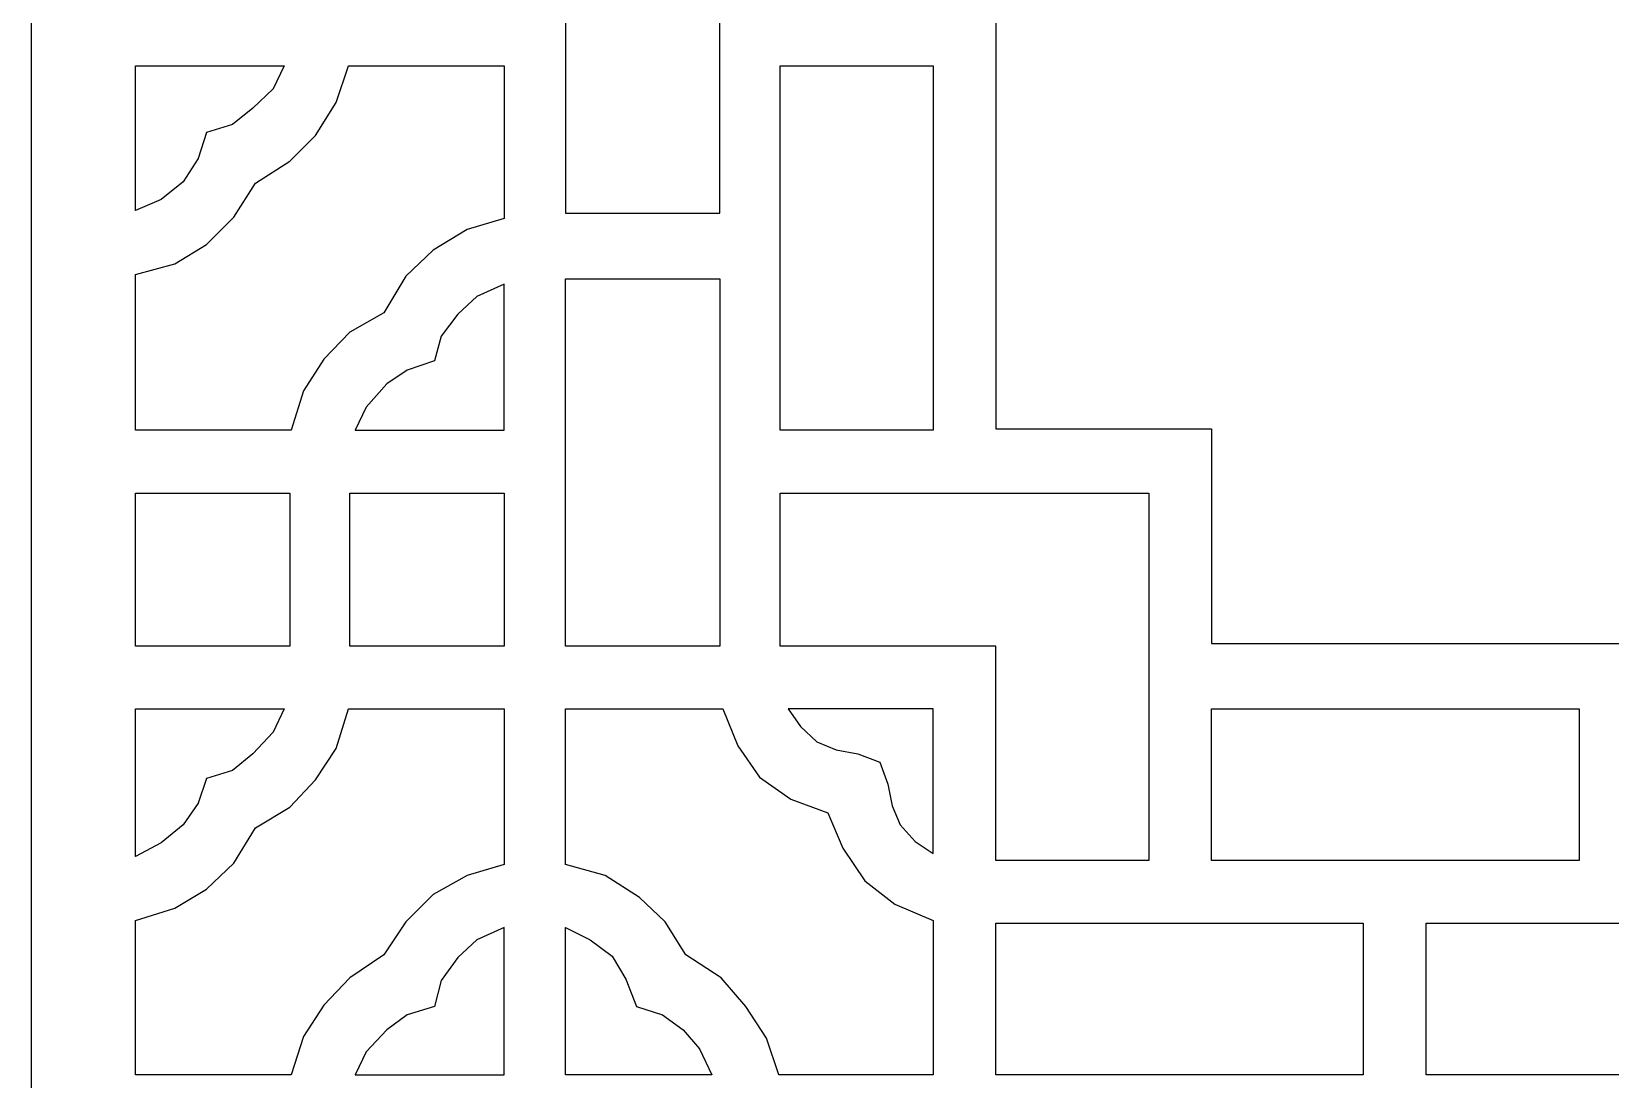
# Model space of a CAD drawing. Header units: centimetres. Extents: x 18.13 to 27, y 0.12 to 9.
# Drawn here: x 18.13 to 22.569, y 1.616 to 4.562 of the extents above; entities that cross this region are included whole.
import ezdxf

# ---------------------------------------------------------------- set-up
doc = ezdxf.new("R2010")
doc.units = ezdxf.units.CM
doc.header["$MEASUREMENT"] = 0
doc.layers.add('layer 1', color=7, linetype='Continuous')

msp = doc.modelspace()

# ---------------------------------------------------------------- linework, layer by layer
at = {"layer": 'layer 1', "color": 250}
for points, knots in [([(18.13026, 9.00077), (18.13026, 9.00077), (18.13026, 0.12357), (18.13026, 0.12357), (18.13026, 0.12357), (18.13026, 0.12357), (26.99977, 0.12357), (26.99977, 0.12357), (26.99977, 0.12357), (26.99977, 0.12357), (26.99977, 9.00077), (26.99977, 9.00077), (26.99977, 9.00077), (26.99977, 9.00077), (18.13026, 9.00077), (18.13026, 9.00077)], [0, 0, 0, 0, 0.2, 0.2, 0.2, 0.2, 0.4, 0.4, 0.4, 0.4, 0.6, 0.6, 0.6, 0.6, 1, 1, 1, 1]), ([(20.84102, 5.68333), (20.84102, 5.68333), (21.44771, 5.68333), (21.44771, 5.68333), (21.44771, 5.68333), (21.44771, 5.68333), (21.44771, 6.28999), (21.44771, 6.28999), (21.44771, 6.28999), (21.44771, 6.28999), (22.565, 6.28999), (22.565, 6.28999), (22.565, 6.28999), (22.565, 6.28999), (23.68235, 6.28999), (23.68235, 6.28999), (23.68235, 6.28999), (23.68235, 6.28999), (23.68235, 5.68333), (23.68235, 5.68333), (23.68235, 5.68333), (23.68235, 5.68333), (24.28899, 5.68333), (24.28899, 5.68333), (24.28899, 5.68333), (24.28899, 5.68333), (24.28899, 4.56217), (24.28899, 4.56217), (24.28899, 4.56217), (24.28899, 4.56217), (24.28899, 3.44485), (24.28899, 3.44485), (24.28899, 3.44485), (24.28899, 3.44485), (23.68235, 3.44485), (23.68235, 3.44485), (23.68235, 3.44485), (23.68235, 3.44485), (23.68235, 2.84205), (23.68235, 2.84205), (23.68235, 2.84205), (23.68235, 2.84205), (22.565, 2.84205), (22.565, 2.84205), (22.565, 2.84205), (22.565, 2.84205), (21.44771, 2.84205), (21.44771, 2.84205), (21.44771, 2.84205), (21.44771, 2.84205), (21.44771, 3.44485), (21.44771, 3.44485), (21.44771, 3.44485), (21.44771, 3.44485), (20.84102, 3.44485), (20.84102, 3.44485), (20.84102, 3.44485), (20.84102, 3.44485), (20.84102, 4.56217), (20.84102, 4.56217), (20.84102, 4.56217), (20.84102, 4.56217), (20.84102, 5.68333), (20.84102, 5.68333)], [0, 0, 0, 0, 0.0588235, 0.0588235, 0.0588235, 0.0588235, 0.1176471, 0.1176471, 0.1176471, 0.1176471, 0.1764706, 0.1764706, 0.1764706, 0.1764706, 0.2352941, 0.2352941, 0.2352941, 0.2352941, 0.2941176, 0.2941176, 0.2941176, 0.2941176, 0.3529412, 0.3529412, 0.3529412, 0.3529412, 0.4117647, 0.4117647, 0.4117647, 0.4117647, 0.4705882, 0.4705882, 0.4705882, 0.4705882, 0.5294118, 0.5294118, 0.5294118, 0.5294118, 0.5882353, 0.5882353, 0.5882353, 0.5882353, 0.6470588, 0.6470588, 0.6470588, 0.6470588, 0.7058824, 0.7058824, 0.7058824, 0.7058824, 0.7647059, 0.7647059, 0.7647059, 0.7647059, 0.8235294, 0.8235294, 0.8235294, 0.8235294, 0.8823529, 0.8823529, 0.8823529, 0.8823529, 1, 1, 1, 1]), ([(19.63155, 4.05152), (19.63155, 4.05152), (19.63155, 4.56217), (19.63155, 4.56217), (19.63155, 4.56217), (19.63155, 4.56217), (19.63155, 5.08053), (19.63155, 5.08053), (19.63155, 5.08053), (19.63155, 5.08053), (20.06541, 5.08053), (20.06541, 5.08053), (20.06541, 5.08053), (20.06541, 5.08053), (20.06541, 4.56217), (20.06541, 4.56217), (20.06541, 4.56217), (20.06541, 4.56217), (20.06541, 4.05152), (20.06541, 4.05152), (20.06541, 4.05152), (20.06541, 4.05152), (19.63155, 4.05152), (19.63155, 4.05152)], [0, 0, 0, 0, 0.1428571, 0.1428571, 0.1428571, 0.1428571, 0.2857143, 0.2857143, 0.2857143, 0.2857143, 0.4285714, 0.4285714, 0.4285714, 0.4285714, 0.5714286, 0.5714286, 0.5714286, 0.5714286, 0.7142857, 0.7142857, 0.7142857, 0.7142857, 1, 1, 1, 1]), ([(18.84058, 4.46618), (18.84058, 4.46618), (18.42207, 4.46618), (18.42207, 4.46618), (18.42207, 4.46618), (18.42207, 4.46618), (18.42207, 4.05919), (18.42207, 4.05919), (18.42207, 4.05919), (18.42207, 4.05919), (18.49504, 4.08991), (18.49504, 4.08991), (18.49504, 4.08991), (18.49504, 4.08991), (18.55645, 4.13979), (18.55645, 4.13979), (18.55645, 4.13979), (18.55645, 4.13979), (18.5987, 4.20509), (18.5987, 4.20509), (18.5987, 4.20509), (18.5987, 4.20509), (18.62174, 4.27805), (18.62174, 4.27805), (18.62174, 4.27805), (18.62174, 4.27805), (18.69472, 4.30106), (18.69472, 4.30106), (18.69472, 4.30106), (18.69472, 4.30106), (18.75227, 4.34715), (18.75227, 4.34715), (18.75227, 4.34715), (18.75227, 4.34715), (18.80988, 4.4009), (18.80988, 4.4009), (18.80988, 4.4009), (18.80988, 4.4009), (18.84058, 4.46618), (18.84058, 4.46618)], [0, 0, 0, 0, 0.0909091, 0.0909091, 0.0909091, 0.0909091, 0.1818182, 0.1818182, 0.1818182, 0.1818182, 0.2727273, 0.2727273, 0.2727273, 0.2727273, 0.3636364, 0.3636364, 0.3636364, 0.3636364, 0.4545455, 0.4545455, 0.4545455, 0.4545455, 0.5454545, 0.5454545, 0.5454545, 0.5454545, 0.6363636, 0.6363636, 0.6363636, 0.6363636, 0.7272727, 0.7272727, 0.7272727, 0.7272727, 0.8181818, 0.8181818, 0.8181818, 0.8181818, 1, 1, 1, 1]), ([(18.42207, 3.44102), (18.42207, 3.44102), (18.85981, 3.44102), (18.85981, 3.44102), (18.85981, 3.44102), (18.85981, 3.44102), (18.89436, 3.55233), (18.89436, 3.55233), (18.89436, 3.55233), (18.89436, 3.55233), (18.95194, 3.64067), (18.95194, 3.64067), (18.95194, 3.64067), (18.95194, 3.64067), (19.02491, 3.71745), (19.02491, 3.71745), (19.02491, 3.71745), (19.02491, 3.71745), (19.12088, 3.77121), (19.12088, 3.77121), (19.12088, 3.77121), (19.12088, 3.77121), (19.18233, 3.87488), (19.18233, 3.87488), (19.18233, 3.87488), (19.18233, 3.87488), (19.25913, 3.94781), (19.25913, 3.94781), (19.25913, 3.94781), (19.25913, 3.94781), (19.3551, 4.00544), (19.3551, 4.00544), (19.3551, 4.00544), (19.3551, 4.00544), (19.45879, 4.03615), (19.45879, 4.03615), (19.45879, 4.03615), (19.45879, 4.03615), (19.45879, 4.46618), (19.45879, 4.46618), (19.45879, 4.46618), (19.45879, 4.46618), (19.02104, 4.46618), (19.02104, 4.46618), (19.02104, 4.46618), (19.02104, 4.46618), (18.98652, 4.36251), (18.98652, 4.36251), (18.98652, 4.36251), (18.98652, 4.36251), (18.9289, 4.27038), (18.9289, 4.27038), (18.9289, 4.27038), (18.9289, 4.27038), (18.85594, 4.19741), (18.85594, 4.19741), (18.85594, 4.19741), (18.85594, 4.19741), (18.75995, 4.13597), (18.75995, 4.13597), (18.75995, 4.13597), (18.75995, 4.13597), (18.69855, 4.03998), (18.69855, 4.03998), (18.69855, 4.03998), (18.69855, 4.03998), (18.62174, 3.9632), (18.62174, 3.9632), (18.62174, 3.9632), (18.62174, 3.9632), (18.53341, 3.90944), (18.53341, 3.90944), (18.53341, 3.90944), (18.53341, 3.90944), (18.42207, 3.87872), (18.42207, 3.87872), (18.42207, 3.87872), (18.42207, 3.87872), (18.42207, 3.44102), (18.42207, 3.44102)], [0, 0, 0, 0, 0.047619, 0.047619, 0.047619, 0.047619, 0.0952381, 0.0952381, 0.0952381, 0.0952381, 0.1428571, 0.1428571, 0.1428571, 0.1428571, 0.1904762, 0.1904762, 0.1904762, 0.1904762, 0.2380952, 0.2380952, 0.2380952, 0.2380952, 0.2857143, 0.2857143, 0.2857143, 0.2857143, 0.3333333, 0.3333333, 0.3333333, 0.3333333, 0.3809524, 0.3809524, 0.3809524, 0.3809524, 0.4285714, 0.4285714, 0.4285714, 0.4285714, 0.4761905, 0.4761905, 0.4761905, 0.4761905, 0.5238095, 0.5238095, 0.5238095, 0.5238095, 0.5714286, 0.5714286, 0.5714286, 0.5714286, 0.6190476, 0.6190476, 0.6190476, 0.6190476, 0.6666667, 0.6666667, 0.6666667, 0.6666667, 0.7142857, 0.7142857, 0.7142857, 0.7142857, 0.7619048, 0.7619048, 0.7619048, 0.7619048, 0.8095238, 0.8095238, 0.8095238, 0.8095238, 0.8571429, 0.8571429, 0.8571429, 0.8571429, 0.9047619, 0.9047619, 0.9047619, 0.9047619, 1, 1, 1, 1]), ([(20.23439, 3.44102), (20.23439, 3.44102), (20.66442, 3.44102), (20.66442, 3.44102), (20.66442, 3.44102), (20.66442, 3.44102), (20.66442, 4.46618), (20.66442, 4.46618), (20.66442, 4.46618), (20.66442, 4.46618), (20.23439, 4.46618), (20.23439, 4.46618), (20.23439, 4.46618), (20.23439, 4.46618), (20.23439, 3.44102), (20.23439, 3.44102)], [0, 0, 0, 0, 0.2, 0.2, 0.2, 0.2, 0.4, 0.4, 0.4, 0.4, 0.6, 0.6, 0.6, 0.6, 1, 1, 1, 1]), ([(19.63155, 2.83436), (19.63155, 2.83436), (20.06541, 2.83436), (20.06541, 2.83436), (20.06541, 2.83436), (20.06541, 2.83436), (20.06541, 3.86719), (20.06541, 3.86719), (20.06541, 3.86719), (20.06541, 3.86719), (19.63155, 3.86719), (19.63155, 3.86719), (19.63155, 3.86719), (19.63155, 3.86719), (19.63155, 2.83436), (19.63155, 2.83436)], [0, 0, 0, 0, 0.2, 0.2, 0.2, 0.2, 0.4, 0.4, 0.4, 0.4, 0.6, 0.6, 0.6, 0.6, 1, 1, 1, 1]), ([(19.45879, 3.85183), (19.45879, 3.85183), (19.45879, 3.44102), (19.45879, 3.44102), (19.45879, 3.44102), (19.45879, 3.44102), (19.04026, 3.44102), (19.04026, 3.44102), (19.04026, 3.44102), (19.04026, 3.44102), (19.07097, 3.50628), (19.07097, 3.50628), (19.07097, 3.50628), (19.07097, 3.50628), (19.12858, 3.57157), (19.12858, 3.57157), (19.12858, 3.57157), (19.12858, 3.57157), (19.18617, 3.60995), (19.18617, 3.60995), (19.18617, 3.60995), (19.18617, 3.60995), (19.26294, 3.63681), (19.26294, 3.63681), (19.26294, 3.63681), (19.26294, 3.63681), (19.28217, 3.70592), (19.28217, 3.70592), (19.28217, 3.70592), (19.28217, 3.70592), (19.32823, 3.76737), (19.32823, 3.76737), (19.32823, 3.76737), (19.32823, 3.76737), (19.382, 3.8173), (19.382, 3.8173), (19.382, 3.8173), (19.382, 3.8173), (19.45879, 3.85183), (19.45879, 3.85183)], [0, 0, 0, 0, 0.0909091, 0.0909091, 0.0909091, 0.0909091, 0.1818182, 0.1818182, 0.1818182, 0.1818182, 0.2727273, 0.2727273, 0.2727273, 0.2727273, 0.3636364, 0.3636364, 0.3636364, 0.3636364, 0.4545455, 0.4545455, 0.4545455, 0.4545455, 0.5454545, 0.5454545, 0.5454545, 0.5454545, 0.6363636, 0.6363636, 0.6363636, 0.6363636, 0.7272727, 0.7272727, 0.7272727, 0.7272727, 0.8181818, 0.8181818, 0.8181818, 0.8181818, 1, 1, 1, 1]), ([(18.85594, 3.26439), (18.85594, 3.26439), (18.42207, 3.26439), (18.42207, 3.26439), (18.42207, 3.26439), (18.42207, 3.26439), (18.42207, 2.83436), (18.42207, 2.83436), (18.42207, 2.83436), (18.42207, 2.83436), (18.85594, 2.83436), (18.85594, 2.83436), (18.85594, 2.83436), (18.85594, 2.83436), (18.85594, 3.26439), (18.85594, 3.26439)], [0, 0, 0, 0, 0.2, 0.2, 0.2, 0.2, 0.4, 0.4, 0.4, 0.4, 0.6, 0.6, 0.6, 0.6, 1, 1, 1, 1]), ([(19.45879, 3.26439), (19.45879, 3.26439), (19.02491, 3.26439), (19.02491, 3.26439), (19.02491, 3.26439), (19.02491, 3.26439), (19.02491, 2.83436), (19.02491, 2.83436), (19.02491, 2.83436), (19.02491, 2.83436), (19.45879, 2.83436), (19.45879, 2.83436), (19.45879, 2.83436), (19.45879, 2.83436), (19.45879, 3.26439), (19.45879, 3.26439)], [0, 0, 0, 0, 0.2, 0.2, 0.2, 0.2, 0.4, 0.4, 0.4, 0.4, 0.6, 0.6, 0.6, 0.6, 1, 1, 1, 1]), ([(20.23439, 2.83436), (20.23439, 2.83436), (20.84102, 2.83436), (20.84102, 2.83436), (20.84102, 2.83436), (20.84102, 2.83436), (20.84102, 2.23152), (20.84102, 2.23152), (20.84102, 2.23152), (20.84102, 2.23152), (21.27103, 2.23152), (21.27103, 2.23152), (21.27103, 2.23152), (21.27103, 2.23152), (21.27103, 3.26439), (21.27103, 3.26439), (21.27103, 3.26439), (21.27103, 3.26439), (20.23439, 3.26439), (20.23439, 3.26439), (20.23439, 3.26439), (20.23439, 3.26439), (20.23439, 2.83436), (20.23439, 2.83436)], [0, 0, 0, 0, 0.1428571, 0.1428571, 0.1428571, 0.1428571, 0.2857143, 0.2857143, 0.2857143, 0.2857143, 0.4285714, 0.4285714, 0.4285714, 0.4285714, 0.5714286, 0.5714286, 0.5714286, 0.5714286, 0.7142857, 0.7142857, 0.7142857, 0.7142857, 1, 1, 1, 1]), ([(18.84058, 2.65773), (18.84058, 2.65773), (18.42207, 2.65773), (18.42207, 2.65773), (18.42207, 2.65773), (18.42207, 2.65773), (18.42207, 2.24304), (18.42207, 2.24304), (18.42207, 2.24304), (18.42207, 2.24304), (18.49504, 2.28145), (18.49504, 2.28145), (18.49504, 2.28145), (18.49504, 2.28145), (18.55645, 2.33136), (18.55645, 2.33136), (18.55645, 2.33136), (18.55645, 2.33136), (18.5987, 2.39278), (18.5987, 2.39278), (18.5987, 2.39278), (18.5987, 2.39278), (18.62174, 2.46192), (18.62174, 2.46192), (18.62174, 2.46192), (18.62174, 2.46192), (18.69472, 2.48494), (18.69472, 2.48494), (18.69472, 2.48494), (18.69472, 2.48494), (18.75227, 2.531), (18.75227, 2.531), (18.75227, 2.531), (18.75227, 2.531), (18.80988, 2.59244), (18.80988, 2.59244), (18.80988, 2.59244), (18.80988, 2.59244), (18.84058, 2.65773), (18.84058, 2.65773)], [0, 0, 0, 0, 0.0909091, 0.0909091, 0.0909091, 0.0909091, 0.1818182, 0.1818182, 0.1818182, 0.1818182, 0.2727273, 0.2727273, 0.2727273, 0.2727273, 0.3636364, 0.3636364, 0.3636364, 0.3636364, 0.4545455, 0.4545455, 0.4545455, 0.4545455, 0.5454545, 0.5454545, 0.5454545, 0.5454545, 0.6363636, 0.6363636, 0.6363636, 0.6363636, 0.7272727, 0.7272727, 0.7272727, 0.7272727, 0.8181818, 0.8181818, 0.8181818, 0.8181818, 1, 1, 1, 1]), ([(19.02104, 2.65773), (19.02104, 2.65773), (18.98652, 2.54637), (18.98652, 2.54637), (18.98652, 2.54637), (18.98652, 2.54637), (18.9289, 2.45807), (18.9289, 2.45807), (18.9289, 2.45807), (18.9289, 2.45807), (18.85594, 2.3813), (18.85594, 2.3813), (18.85594, 2.3813), (18.85594, 2.3813), (18.75995, 2.32369), (18.75995, 2.32369), (18.75995, 2.32369), (18.75995, 2.32369), (18.69855, 2.22386), (18.69855, 2.22386), (18.69855, 2.22386), (18.69855, 2.22386), (18.62174, 2.15085), (18.62174, 2.15085), (18.62174, 2.15085), (18.62174, 2.15085), (18.53341, 2.09714), (18.53341, 2.09714), (18.53341, 2.09714), (18.53341, 2.09714), (18.42207, 2.06259), (18.42207, 2.06259), (18.42207, 2.06259), (18.42207, 2.06259), (18.42207, 1.62871), (18.42207, 1.62871), (18.42207, 1.62871), (18.42207, 1.62871), (18.85981, 1.62871), (18.85981, 1.62871), (18.85981, 1.62871), (18.85981, 1.62871), (18.89436, 1.73624), (18.89436, 1.73624), (18.89436, 1.73624), (18.89436, 1.73624), (18.95194, 1.8245), (18.95194, 1.8245), (18.95194, 1.8245), (18.95194, 1.8245), (19.02491, 1.90133), (19.02491, 1.90133), (19.02491, 1.90133), (19.02491, 1.90133), (19.12088, 1.96661), (19.12088, 1.96661), (19.12088, 1.96661), (19.12088, 1.96661), (19.18233, 2.05872), (19.18233, 2.05872), (19.18233, 2.05872), (19.18233, 2.05872), (19.25913, 2.13555), (19.25913, 2.13555), (19.25913, 2.13555), (19.25913, 2.13555), (19.3551, 2.18926), (19.3551, 2.18926), (19.3551, 2.18926), (19.3551, 2.18926), (19.45879, 2.22003), (19.45879, 2.22003), (19.45879, 2.22003), (19.45879, 2.22003), (19.45879, 2.65773), (19.45879, 2.65773), (19.45879, 2.65773), (19.45879, 2.65773), (19.02104, 2.65773), (19.02104, 2.65773)], [0, 0, 0, 0, 0.047619, 0.047619, 0.047619, 0.047619, 0.0952381, 0.0952381, 0.0952381, 0.0952381, 0.1428571, 0.1428571, 0.1428571, 0.1428571, 0.1904762, 0.1904762, 0.1904762, 0.1904762, 0.2380952, 0.2380952, 0.2380952, 0.2380952, 0.2857143, 0.2857143, 0.2857143, 0.2857143, 0.3333333, 0.3333333, 0.3333333, 0.3333333, 0.3809524, 0.3809524, 0.3809524, 0.3809524, 0.4285714, 0.4285714, 0.4285714, 0.4285714, 0.4761905, 0.4761905, 0.4761905, 0.4761905, 0.5238095, 0.5238095, 0.5238095, 0.5238095, 0.5714286, 0.5714286, 0.5714286, 0.5714286, 0.6190476, 0.6190476, 0.6190476, 0.6190476, 0.6666667, 0.6666667, 0.6666667, 0.6666667, 0.7142857, 0.7142857, 0.7142857, 0.7142857, 0.7619048, 0.7619048, 0.7619048, 0.7619048, 0.8095238, 0.8095238, 0.8095238, 0.8095238, 0.8571429, 0.8571429, 0.8571429, 0.8571429, 0.9047619, 0.9047619, 0.9047619, 0.9047619, 1, 1, 1, 1]), ([(20.07312, 2.65773), (20.07312, 2.65773), (19.63155, 2.65773), (19.63155, 2.65773), (19.63155, 2.65773), (19.63155, 2.65773), (19.63155, 2.22003), (19.63155, 2.22003), (19.63155, 2.22003), (19.63155, 2.22003), (19.74293, 2.18926), (19.74293, 2.18926), (19.74293, 2.18926), (19.74293, 2.18926), (19.83888, 2.12788), (19.83888, 2.12788), (19.83888, 2.12788), (19.83888, 2.12788), (19.91185, 2.05872), (19.91185, 2.05872), (19.91185, 2.05872), (19.91185, 2.05872), (19.96948, 1.96661), (19.96948, 1.96661), (19.96948, 1.96661), (19.96948, 1.96661), (20.06927, 1.90133), (20.06927, 1.90133), (20.06927, 1.90133), (20.06927, 1.90133), (20.13838, 1.82068), (20.13838, 1.82068), (20.13838, 1.82068), (20.13838, 1.82068), (20.19595, 1.73238), (20.19595, 1.73238), (20.19595, 1.73238), (20.19595, 1.73238), (20.23055, 1.62871), (20.23055, 1.62871), (20.23055, 1.62871), (20.23055, 1.62871), (20.66442, 1.62871), (20.66442, 1.62871), (20.66442, 1.62871), (20.66442, 1.62871), (20.66442, 2.06259), (20.66442, 2.06259), (20.66442, 2.06259), (20.66442, 2.06259), (20.55692, 2.10866), (20.55692, 2.10866), (20.55692, 2.10866), (20.55692, 2.10866), (20.47244, 2.17395), (20.47244, 2.17395), (20.47244, 2.17395), (20.47244, 2.17395), (20.411, 2.26609), (20.411, 2.26609), (20.411, 2.26609), (20.411, 2.26609), (20.36876, 2.36588), (20.36876, 2.36588), (20.36876, 2.36588), (20.36876, 2.36588), (20.26508, 2.4043), (20.26508, 2.4043), (20.26508, 2.4043), (20.26508, 2.4043), (20.17679, 2.46574), (20.17679, 2.46574), (20.17679, 2.46574), (20.17679, 2.46574), (20.11535, 2.55406), (20.11535, 2.55406), (20.11535, 2.55406), (20.11535, 2.55406), (20.07312, 2.65773), (20.07312, 2.65773)], [0, 0, 0, 0, 0.047619, 0.047619, 0.047619, 0.047619, 0.0952381, 0.0952381, 0.0952381, 0.0952381, 0.1428571, 0.1428571, 0.1428571, 0.1428571, 0.1904762, 0.1904762, 0.1904762, 0.1904762, 0.2380952, 0.2380952, 0.2380952, 0.2380952, 0.2857143, 0.2857143, 0.2857143, 0.2857143, 0.3333333, 0.3333333, 0.3333333, 0.3333333, 0.3809524, 0.3809524, 0.3809524, 0.3809524, 0.4285714, 0.4285714, 0.4285714, 0.4285714, 0.4761905, 0.4761905, 0.4761905, 0.4761905, 0.5238095, 0.5238095, 0.5238095, 0.5238095, 0.5714286, 0.5714286, 0.5714286, 0.5714286, 0.6190476, 0.6190476, 0.6190476, 0.6190476, 0.6666667, 0.6666667, 0.6666667, 0.6666667, 0.7142857, 0.7142857, 0.7142857, 0.7142857, 0.7619048, 0.7619048, 0.7619048, 0.7619048, 0.8095238, 0.8095238, 0.8095238, 0.8095238, 0.8571429, 0.8571429, 0.8571429, 0.8571429, 0.9047619, 0.9047619, 0.9047619, 0.9047619, 1, 1, 1, 1]), ([(20.2574, 2.65773), (20.2574, 2.65773), (20.66442, 2.65773), (20.66442, 2.65773), (20.66442, 2.65773), (20.66442, 2.65773), (20.66442, 2.2507), (20.66442, 2.2507), (20.66442, 2.2507), (20.66442, 2.2507), (20.61451, 2.28526), (20.61451, 2.28526), (20.61451, 2.28526), (20.61451, 2.28526), (20.57226, 2.33136), (20.57226, 2.33136), (20.57226, 2.33136), (20.57226, 2.33136), (20.54922, 2.38508), (20.54922, 2.38508), (20.54922, 2.38508), (20.54922, 2.38508), (20.53769, 2.44656), (20.53769, 2.44656), (20.53769, 2.44656), (20.53769, 2.44656), (20.51469, 2.508), (20.51469, 2.508), (20.51469, 2.508), (20.51469, 2.508), (20.45325, 2.531), (20.45325, 2.531), (20.45325, 2.531), (20.45325, 2.531), (20.3918, 2.54253), (20.3918, 2.54253), (20.3918, 2.54253), (20.3918, 2.54253), (20.33805, 2.56557), (20.33805, 2.56557), (20.33805, 2.56557), (20.33805, 2.56557), (20.29198, 2.60782), (20.29198, 2.60782), (20.29198, 2.60782), (20.29198, 2.60782), (20.2574, 2.65773), (20.2574, 2.65773)], [0, 0, 0, 0, 0.0769231, 0.0769231, 0.0769231, 0.0769231, 0.1538462, 0.1538462, 0.1538462, 0.1538462, 0.2307692, 0.2307692, 0.2307692, 0.2307692, 0.3076923, 0.3076923, 0.3076923, 0.3076923, 0.3846154, 0.3846154, 0.3846154, 0.3846154, 0.4615385, 0.4615385, 0.4615385, 0.4615385, 0.5384615, 0.5384615, 0.5384615, 0.5384615, 0.6153846, 0.6153846, 0.6153846, 0.6153846, 0.6923077, 0.6923077, 0.6923077, 0.6923077, 0.7692308, 0.7692308, 0.7692308, 0.7692308, 0.8461538, 0.8461538, 0.8461538, 0.8461538, 1, 1, 1, 1]), ([(21.44771, 2.65773), (21.44771, 2.65773), (21.44771, 2.23152), (21.44771, 2.23152), (21.44771, 2.23152), (21.44771, 2.23152), (22.48053, 2.23152), (22.48053, 2.23152), (22.48053, 2.23152), (22.48053, 2.23152), (22.48053, 2.65773), (22.48053, 2.65773), (22.48053, 2.65773), (22.48053, 2.65773), (21.44771, 2.65773), (21.44771, 2.65773)], [0, 0, 0, 0, 0.2, 0.2, 0.2, 0.2, 0.4, 0.4, 0.4, 0.4, 0.6, 0.6, 0.6, 0.6, 1, 1, 1, 1]), ([(19.45879, 2.04338), (19.45879, 2.04338), (19.45879, 1.62871), (19.45879, 1.62871), (19.45879, 1.62871), (19.45879, 1.62871), (19.04026, 1.62871), (19.04026, 1.62871), (19.04026, 1.62871), (19.04026, 1.62871), (19.07097, 1.69394), (19.07097, 1.69394), (19.07097, 1.69394), (19.07097, 1.69394), (19.12858, 1.7554), (19.12858, 1.7554), (19.12858, 1.7554), (19.12858, 1.7554), (19.18617, 1.79766), (19.18617, 1.79766), (19.18617, 1.79766), (19.18617, 1.79766), (19.26294, 1.82068), (19.26294, 1.82068), (19.26294, 1.82068), (19.26294, 1.82068), (19.28217, 1.89364), (19.28217, 1.89364), (19.28217, 1.89364), (19.28217, 1.89364), (19.32823, 1.95891), (19.32823, 1.95891), (19.32823, 1.95891), (19.32823, 1.95891), (19.382, 2.00882), (19.382, 2.00882), (19.382, 2.00882), (19.382, 2.00882), (19.45879, 2.04338), (19.45879, 2.04338)], [0, 0, 0, 0, 0.0909091, 0.0909091, 0.0909091, 0.0909091, 0.1818182, 0.1818182, 0.1818182, 0.1818182, 0.2727273, 0.2727273, 0.2727273, 0.2727273, 0.3636364, 0.3636364, 0.3636364, 0.3636364, 0.4545455, 0.4545455, 0.4545455, 0.4545455, 0.5454545, 0.5454545, 0.5454545, 0.5454545, 0.6363636, 0.6363636, 0.6363636, 0.6363636, 0.7272727, 0.7272727, 0.7272727, 0.7272727, 0.8181818, 0.8181818, 0.8181818, 0.8181818, 1, 1, 1, 1]), ([(19.63155, 1.62871), (19.63155, 1.62871), (20.04239, 1.62871), (20.04239, 1.62871), (20.04239, 1.62871), (20.04239, 1.62871), (20.00784, 1.70163), (20.00784, 1.70163), (20.00784, 1.70163), (20.00784, 1.70163), (19.96178, 1.7554), (19.96178, 1.7554), (19.96178, 1.7554), (19.96178, 1.7554), (19.90418, 1.79766), (19.90418, 1.79766), (19.90418, 1.79766), (19.90418, 1.79766), (19.83119, 1.82068), (19.83119, 1.82068), (19.83119, 1.82068), (19.83119, 1.82068), (19.80049, 1.89749), (19.80049, 1.89749), (19.80049, 1.89749), (19.80049, 1.89749), (19.76209, 1.96274), (19.76209, 1.96274), (19.76209, 1.96274), (19.76209, 1.96274), (19.7007, 2.00882), (19.7007, 2.00882), (19.7007, 2.00882), (19.7007, 2.00882), (19.63155, 2.04338), (19.63155, 2.04338), (19.63155, 2.04338), (19.63155, 2.04338), (19.63155, 1.62871), (19.63155, 1.62871)], [0, 0, 0, 0, 0.0909091, 0.0909091, 0.0909091, 0.0909091, 0.1818182, 0.1818182, 0.1818182, 0.1818182, 0.2727273, 0.2727273, 0.2727273, 0.2727273, 0.3636364, 0.3636364, 0.3636364, 0.3636364, 0.4545455, 0.4545455, 0.4545455, 0.4545455, 0.5454545, 0.5454545, 0.5454545, 0.5454545, 0.6363636, 0.6363636, 0.6363636, 0.6363636, 0.7272727, 0.7272727, 0.7272727, 0.7272727, 0.8181818, 0.8181818, 0.8181818, 0.8181818, 1, 1, 1, 1]), ([(20.84102, 2.0549), (20.84102, 2.0549), (20.84102, 1.62871), (20.84102, 1.62871), (20.84102, 1.62871), (20.84102, 1.62871), (21.87388, 1.62871), (21.87388, 1.62871), (21.87388, 1.62871), (21.87388, 1.62871), (21.87388, 2.0549), (21.87388, 2.0549), (21.87388, 2.0549), (21.87388, 2.0549), (20.84102, 2.0549), (20.84102, 2.0549)], [0, 0, 0, 0, 0.2, 0.2, 0.2, 0.2, 0.4, 0.4, 0.4, 0.4, 0.6, 0.6, 0.6, 0.6, 1, 1, 1, 1]), ([(22.0505, 1.62871), (22.0505, 1.62871), (22.565, 1.62871), (22.565, 1.62871), (22.565, 1.62871), (22.565, 1.62871), (23.07952, 1.62871), (23.07952, 1.62871), (23.07952, 1.62871), (23.07952, 1.62871), (23.07952, 2.0549), (23.07952, 2.0549), (23.07952, 2.0549), (23.07952, 2.0549), (22.565, 2.0549), (22.565, 2.0549), (22.565, 2.0549), (22.565, 2.0549), (22.0505, 2.0549), (22.0505, 2.0549), (22.0505, 2.0549), (22.0505, 2.0549), (22.0505, 1.62871), (22.0505, 1.62871)], [0, 0, 0, 0, 0.1428571, 0.1428571, 0.1428571, 0.1428571, 0.2857143, 0.2857143, 0.2857143, 0.2857143, 0.4285714, 0.4285714, 0.4285714, 0.4285714, 0.5714286, 0.5714286, 0.5714286, 0.5714286, 0.7142857, 0.7142857, 0.7142857, 0.7142857, 1, 1, 1, 1])]:
    msp.add_open_spline(points, degree=3, knots=knots, dxfattribs=at)
at = {"layer": 'layer 1', "lineweight": 9}
for points, knots in [([(18.13026, 9.00077), (18.13026, 9.00077), (18.13026, 0.12357), (18.13026, 0.12357), (18.13026, 0.12357), (18.13026, 0.12357), (26.99977, 0.12357), (26.99977, 0.12357), (26.99977, 0.12357), (26.99977, 0.12357), (26.99977, 9.00077), (26.99977, 9.00077), (26.99977, 9.00077), (26.99977, 9.00077), (18.13026, 9.00077), (18.13026, 9.00077)], [0, 0, 0, 0, 0.2, 0.2, 0.2, 0.2, 0.4, 0.4, 0.4, 0.4, 0.6, 0.6, 0.6, 0.6, 1, 1, 1, 1]), ([(20.84102, 5.68333), (20.84102, 5.68333), (21.44771, 5.68333), (21.44771, 5.68333), (21.44771, 5.68333), (21.44771, 5.68333), (21.44771, 6.28999), (21.44771, 6.28999), (21.44771, 6.28999), (21.44771, 6.28999), (22.565, 6.28999), (22.565, 6.28999), (22.565, 6.28999), (22.565, 6.28999), (23.68235, 6.28999), (23.68235, 6.28999), (23.68235, 6.28999), (23.68235, 6.28999), (23.68235, 5.68333), (23.68235, 5.68333), (23.68235, 5.68333), (23.68235, 5.68333), (24.28899, 5.68333), (24.28899, 5.68333), (24.28899, 5.68333), (24.28899, 5.68333), (24.28899, 4.56217), (24.28899, 4.56217), (24.28899, 4.56217), (24.28899, 4.56217), (24.28899, 3.44485), (24.28899, 3.44485), (24.28899, 3.44485), (24.28899, 3.44485), (23.68235, 3.44485), (23.68235, 3.44485), (23.68235, 3.44485), (23.68235, 3.44485), (23.68235, 2.84205), (23.68235, 2.84205), (23.68235, 2.84205), (23.68235, 2.84205), (22.565, 2.84205), (22.565, 2.84205), (22.565, 2.84205), (22.565, 2.84205), (21.44771, 2.84205), (21.44771, 2.84205), (21.44771, 2.84205), (21.44771, 2.84205), (21.44771, 3.44485), (21.44771, 3.44485), (21.44771, 3.44485), (21.44771, 3.44485), (20.84102, 3.44485), (20.84102, 3.44485), (20.84102, 3.44485), (20.84102, 3.44485), (20.84102, 4.56217), (20.84102, 4.56217), (20.84102, 4.56217), (20.84102, 4.56217), (20.84102, 5.68333), (20.84102, 5.68333)], [0, 0, 0, 0, 0.0588235, 0.0588235, 0.0588235, 0.0588235, 0.1176471, 0.1176471, 0.1176471, 0.1176471, 0.1764706, 0.1764706, 0.1764706, 0.1764706, 0.2352941, 0.2352941, 0.2352941, 0.2352941, 0.2941176, 0.2941176, 0.2941176, 0.2941176, 0.3529412, 0.3529412, 0.3529412, 0.3529412, 0.4117647, 0.4117647, 0.4117647, 0.4117647, 0.4705882, 0.4705882, 0.4705882, 0.4705882, 0.5294118, 0.5294118, 0.5294118, 0.5294118, 0.5882353, 0.5882353, 0.5882353, 0.5882353, 0.6470588, 0.6470588, 0.6470588, 0.6470588, 0.7058824, 0.7058824, 0.7058824, 0.7058824, 0.7647059, 0.7647059, 0.7647059, 0.7647059, 0.8235294, 0.8235294, 0.8235294, 0.8235294, 0.8823529, 0.8823529, 0.8823529, 0.8823529, 1, 1, 1, 1]), ([(19.63155, 4.05152), (19.63155, 4.05152), (19.63155, 4.56217), (19.63155, 4.56217), (19.63155, 4.56217), (19.63155, 4.56217), (19.63155, 5.08053), (19.63155, 5.08053), (19.63155, 5.08053), (19.63155, 5.08053), (20.06541, 5.08053), (20.06541, 5.08053), (20.06541, 5.08053), (20.06541, 5.08053), (20.06541, 4.56217), (20.06541, 4.56217), (20.06541, 4.56217), (20.06541, 4.56217), (20.06541, 4.05152), (20.06541, 4.05152), (20.06541, 4.05152), (20.06541, 4.05152), (19.63155, 4.05152), (19.63155, 4.05152)], [0, 0, 0, 0, 0.1428571, 0.1428571, 0.1428571, 0.1428571, 0.2857143, 0.2857143, 0.2857143, 0.2857143, 0.4285714, 0.4285714, 0.4285714, 0.4285714, 0.5714286, 0.5714286, 0.5714286, 0.5714286, 0.7142857, 0.7142857, 0.7142857, 0.7142857, 1, 1, 1, 1]), ([(18.84058, 4.46618), (18.84058, 4.46618), (18.42207, 4.46618), (18.42207, 4.46618), (18.42207, 4.46618), (18.42207, 4.46618), (18.42207, 4.05919), (18.42207, 4.05919), (18.42207, 4.05919), (18.42207, 4.05919), (18.49504, 4.08991), (18.49504, 4.08991), (18.49504, 4.08991), (18.49504, 4.08991), (18.55645, 4.13979), (18.55645, 4.13979), (18.55645, 4.13979), (18.55645, 4.13979), (18.5987, 4.20509), (18.5987, 4.20509), (18.5987, 4.20509), (18.5987, 4.20509), (18.62174, 4.27805), (18.62174, 4.27805), (18.62174, 4.27805), (18.62174, 4.27805), (18.69472, 4.30106), (18.69472, 4.30106), (18.69472, 4.30106), (18.69472, 4.30106), (18.75227, 4.34715), (18.75227, 4.34715), (18.75227, 4.34715), (18.75227, 4.34715), (18.80988, 4.4009), (18.80988, 4.4009), (18.80988, 4.4009), (18.80988, 4.4009), (18.84058, 4.46618), (18.84058, 4.46618)], [0, 0, 0, 0, 0.0909091, 0.0909091, 0.0909091, 0.0909091, 0.1818182, 0.1818182, 0.1818182, 0.1818182, 0.2727273, 0.2727273, 0.2727273, 0.2727273, 0.3636364, 0.3636364, 0.3636364, 0.3636364, 0.4545455, 0.4545455, 0.4545455, 0.4545455, 0.5454545, 0.5454545, 0.5454545, 0.5454545, 0.6363636, 0.6363636, 0.6363636, 0.6363636, 0.7272727, 0.7272727, 0.7272727, 0.7272727, 0.8181818, 0.8181818, 0.8181818, 0.8181818, 1, 1, 1, 1]), ([(18.42207, 3.44102), (18.42207, 3.44102), (18.85981, 3.44102), (18.85981, 3.44102), (18.85981, 3.44102), (18.85981, 3.44102), (18.89436, 3.55233), (18.89436, 3.55233), (18.89436, 3.55233), (18.89436, 3.55233), (18.95194, 3.64067), (18.95194, 3.64067), (18.95194, 3.64067), (18.95194, 3.64067), (19.02491, 3.71745), (19.02491, 3.71745), (19.02491, 3.71745), (19.02491, 3.71745), (19.12088, 3.77121), (19.12088, 3.77121), (19.12088, 3.77121), (19.12088, 3.77121), (19.18233, 3.87488), (19.18233, 3.87488), (19.18233, 3.87488), (19.18233, 3.87488), (19.25913, 3.94781), (19.25913, 3.94781), (19.25913, 3.94781), (19.25913, 3.94781), (19.3551, 4.00544), (19.3551, 4.00544), (19.3551, 4.00544), (19.3551, 4.00544), (19.45879, 4.03615), (19.45879, 4.03615), (19.45879, 4.03615), (19.45879, 4.03615), (19.45879, 4.46618), (19.45879, 4.46618), (19.45879, 4.46618), (19.45879, 4.46618), (19.02104, 4.46618), (19.02104, 4.46618), (19.02104, 4.46618), (19.02104, 4.46618), (18.98652, 4.36251), (18.98652, 4.36251), (18.98652, 4.36251), (18.98652, 4.36251), (18.9289, 4.27038), (18.9289, 4.27038), (18.9289, 4.27038), (18.9289, 4.27038), (18.85594, 4.19741), (18.85594, 4.19741), (18.85594, 4.19741), (18.85594, 4.19741), (18.75995, 4.13597), (18.75995, 4.13597), (18.75995, 4.13597), (18.75995, 4.13597), (18.69855, 4.03998), (18.69855, 4.03998), (18.69855, 4.03998), (18.69855, 4.03998), (18.62174, 3.9632), (18.62174, 3.9632), (18.62174, 3.9632), (18.62174, 3.9632), (18.53341, 3.90944), (18.53341, 3.90944), (18.53341, 3.90944), (18.53341, 3.90944), (18.42207, 3.87872), (18.42207, 3.87872), (18.42207, 3.87872), (18.42207, 3.87872), (18.42207, 3.44102), (18.42207, 3.44102)], [0, 0, 0, 0, 0.047619, 0.047619, 0.047619, 0.047619, 0.0952381, 0.0952381, 0.0952381, 0.0952381, 0.1428571, 0.1428571, 0.1428571, 0.1428571, 0.1904762, 0.1904762, 0.1904762, 0.1904762, 0.2380952, 0.2380952, 0.2380952, 0.2380952, 0.2857143, 0.2857143, 0.2857143, 0.2857143, 0.3333333, 0.3333333, 0.3333333, 0.3333333, 0.3809524, 0.3809524, 0.3809524, 0.3809524, 0.4285714, 0.4285714, 0.4285714, 0.4285714, 0.4761905, 0.4761905, 0.4761905, 0.4761905, 0.5238095, 0.5238095, 0.5238095, 0.5238095, 0.5714286, 0.5714286, 0.5714286, 0.5714286, 0.6190476, 0.6190476, 0.6190476, 0.6190476, 0.6666667, 0.6666667, 0.6666667, 0.6666667, 0.7142857, 0.7142857, 0.7142857, 0.7142857, 0.7619048, 0.7619048, 0.7619048, 0.7619048, 0.8095238, 0.8095238, 0.8095238, 0.8095238, 0.8571429, 0.8571429, 0.8571429, 0.8571429, 0.9047619, 0.9047619, 0.9047619, 0.9047619, 1, 1, 1, 1]), ([(20.23439, 3.44102), (20.23439, 3.44102), (20.66442, 3.44102), (20.66442, 3.44102), (20.66442, 3.44102), (20.66442, 3.44102), (20.66442, 4.46618), (20.66442, 4.46618), (20.66442, 4.46618), (20.66442, 4.46618), (20.23439, 4.46618), (20.23439, 4.46618), (20.23439, 4.46618), (20.23439, 4.46618), (20.23439, 3.44102), (20.23439, 3.44102)], [0, 0, 0, 0, 0.2, 0.2, 0.2, 0.2, 0.4, 0.4, 0.4, 0.4, 0.6, 0.6, 0.6, 0.6, 1, 1, 1, 1]), ([(19.63155, 2.83436), (19.63155, 2.83436), (20.06541, 2.83436), (20.06541, 2.83436), (20.06541, 2.83436), (20.06541, 2.83436), (20.06541, 3.86719), (20.06541, 3.86719), (20.06541, 3.86719), (20.06541, 3.86719), (19.63155, 3.86719), (19.63155, 3.86719), (19.63155, 3.86719), (19.63155, 3.86719), (19.63155, 2.83436), (19.63155, 2.83436)], [0, 0, 0, 0, 0.2, 0.2, 0.2, 0.2, 0.4, 0.4, 0.4, 0.4, 0.6, 0.6, 0.6, 0.6, 1, 1, 1, 1]), ([(19.45879, 3.85183), (19.45879, 3.85183), (19.45879, 3.44102), (19.45879, 3.44102), (19.45879, 3.44102), (19.45879, 3.44102), (19.04026, 3.44102), (19.04026, 3.44102), (19.04026, 3.44102), (19.04026, 3.44102), (19.07097, 3.50628), (19.07097, 3.50628), (19.07097, 3.50628), (19.07097, 3.50628), (19.12858, 3.57157), (19.12858, 3.57157), (19.12858, 3.57157), (19.12858, 3.57157), (19.18617, 3.60995), (19.18617, 3.60995), (19.18617, 3.60995), (19.18617, 3.60995), (19.26294, 3.63681), (19.26294, 3.63681), (19.26294, 3.63681), (19.26294, 3.63681), (19.28217, 3.70592), (19.28217, 3.70592), (19.28217, 3.70592), (19.28217, 3.70592), (19.32823, 3.76737), (19.32823, 3.76737), (19.32823, 3.76737), (19.32823, 3.76737), (19.382, 3.8173), (19.382, 3.8173), (19.382, 3.8173), (19.382, 3.8173), (19.45879, 3.85183), (19.45879, 3.85183)], [0, 0, 0, 0, 0.0909091, 0.0909091, 0.0909091, 0.0909091, 0.1818182, 0.1818182, 0.1818182, 0.1818182, 0.2727273, 0.2727273, 0.2727273, 0.2727273, 0.3636364, 0.3636364, 0.3636364, 0.3636364, 0.4545455, 0.4545455, 0.4545455, 0.4545455, 0.5454545, 0.5454545, 0.5454545, 0.5454545, 0.6363636, 0.6363636, 0.6363636, 0.6363636, 0.7272727, 0.7272727, 0.7272727, 0.7272727, 0.8181818, 0.8181818, 0.8181818, 0.8181818, 1, 1, 1, 1]), ([(18.85594, 3.26439), (18.85594, 3.26439), (18.42207, 3.26439), (18.42207, 3.26439), (18.42207, 3.26439), (18.42207, 3.26439), (18.42207, 2.83436), (18.42207, 2.83436), (18.42207, 2.83436), (18.42207, 2.83436), (18.85594, 2.83436), (18.85594, 2.83436), (18.85594, 2.83436), (18.85594, 2.83436), (18.85594, 3.26439), (18.85594, 3.26439)], [0, 0, 0, 0, 0.2, 0.2, 0.2, 0.2, 0.4, 0.4, 0.4, 0.4, 0.6, 0.6, 0.6, 0.6, 1, 1, 1, 1]), ([(19.45879, 3.26439), (19.45879, 3.26439), (19.02491, 3.26439), (19.02491, 3.26439), (19.02491, 3.26439), (19.02491, 3.26439), (19.02491, 2.83436), (19.02491, 2.83436), (19.02491, 2.83436), (19.02491, 2.83436), (19.45879, 2.83436), (19.45879, 2.83436), (19.45879, 2.83436), (19.45879, 2.83436), (19.45879, 3.26439), (19.45879, 3.26439)], [0, 0, 0, 0, 0.2, 0.2, 0.2, 0.2, 0.4, 0.4, 0.4, 0.4, 0.6, 0.6, 0.6, 0.6, 1, 1, 1, 1]), ([(20.23439, 2.83436), (20.23439, 2.83436), (20.84102, 2.83436), (20.84102, 2.83436), (20.84102, 2.83436), (20.84102, 2.83436), (20.84102, 2.23152), (20.84102, 2.23152), (20.84102, 2.23152), (20.84102, 2.23152), (21.27103, 2.23152), (21.27103, 2.23152), (21.27103, 2.23152), (21.27103, 2.23152), (21.27103, 3.26439), (21.27103, 3.26439), (21.27103, 3.26439), (21.27103, 3.26439), (20.23439, 3.26439), (20.23439, 3.26439), (20.23439, 3.26439), (20.23439, 3.26439), (20.23439, 2.83436), (20.23439, 2.83436)], [0, 0, 0, 0, 0.1428571, 0.1428571, 0.1428571, 0.1428571, 0.2857143, 0.2857143, 0.2857143, 0.2857143, 0.4285714, 0.4285714, 0.4285714, 0.4285714, 0.5714286, 0.5714286, 0.5714286, 0.5714286, 0.7142857, 0.7142857, 0.7142857, 0.7142857, 1, 1, 1, 1]), ([(18.84058, 2.65773), (18.84058, 2.65773), (18.42207, 2.65773), (18.42207, 2.65773), (18.42207, 2.65773), (18.42207, 2.65773), (18.42207, 2.24304), (18.42207, 2.24304), (18.42207, 2.24304), (18.42207, 2.24304), (18.49504, 2.28145), (18.49504, 2.28145), (18.49504, 2.28145), (18.49504, 2.28145), (18.55645, 2.33136), (18.55645, 2.33136), (18.55645, 2.33136), (18.55645, 2.33136), (18.5987, 2.39278), (18.5987, 2.39278), (18.5987, 2.39278), (18.5987, 2.39278), (18.62174, 2.46192), (18.62174, 2.46192), (18.62174, 2.46192), (18.62174, 2.46192), (18.69472, 2.48494), (18.69472, 2.48494), (18.69472, 2.48494), (18.69472, 2.48494), (18.75227, 2.531), (18.75227, 2.531), (18.75227, 2.531), (18.75227, 2.531), (18.80988, 2.59244), (18.80988, 2.59244), (18.80988, 2.59244), (18.80988, 2.59244), (18.84058, 2.65773), (18.84058, 2.65773)], [0, 0, 0, 0, 0.0909091, 0.0909091, 0.0909091, 0.0909091, 0.1818182, 0.1818182, 0.1818182, 0.1818182, 0.2727273, 0.2727273, 0.2727273, 0.2727273, 0.3636364, 0.3636364, 0.3636364, 0.3636364, 0.4545455, 0.4545455, 0.4545455, 0.4545455, 0.5454545, 0.5454545, 0.5454545, 0.5454545, 0.6363636, 0.6363636, 0.6363636, 0.6363636, 0.7272727, 0.7272727, 0.7272727, 0.7272727, 0.8181818, 0.8181818, 0.8181818, 0.8181818, 1, 1, 1, 1]), ([(19.02104, 2.65773), (19.02104, 2.65773), (18.98652, 2.54637), (18.98652, 2.54637), (18.98652, 2.54637), (18.98652, 2.54637), (18.9289, 2.45807), (18.9289, 2.45807), (18.9289, 2.45807), (18.9289, 2.45807), (18.85594, 2.3813), (18.85594, 2.3813), (18.85594, 2.3813), (18.85594, 2.3813), (18.75995, 2.32369), (18.75995, 2.32369), (18.75995, 2.32369), (18.75995, 2.32369), (18.69855, 2.22386), (18.69855, 2.22386), (18.69855, 2.22386), (18.69855, 2.22386), (18.62174, 2.15085), (18.62174, 2.15085), (18.62174, 2.15085), (18.62174, 2.15085), (18.53341, 2.09714), (18.53341, 2.09714), (18.53341, 2.09714), (18.53341, 2.09714), (18.42207, 2.06259), (18.42207, 2.06259), (18.42207, 2.06259), (18.42207, 2.06259), (18.42207, 1.62871), (18.42207, 1.62871), (18.42207, 1.62871), (18.42207, 1.62871), (18.85981, 1.62871), (18.85981, 1.62871), (18.85981, 1.62871), (18.85981, 1.62871), (18.89436, 1.73624), (18.89436, 1.73624), (18.89436, 1.73624), (18.89436, 1.73624), (18.95194, 1.8245), (18.95194, 1.8245), (18.95194, 1.8245), (18.95194, 1.8245), (19.02491, 1.90133), (19.02491, 1.90133), (19.02491, 1.90133), (19.02491, 1.90133), (19.12088, 1.96661), (19.12088, 1.96661), (19.12088, 1.96661), (19.12088, 1.96661), (19.18233, 2.05872), (19.18233, 2.05872), (19.18233, 2.05872), (19.18233, 2.05872), (19.25913, 2.13555), (19.25913, 2.13555), (19.25913, 2.13555), (19.25913, 2.13555), (19.3551, 2.18926), (19.3551, 2.18926), (19.3551, 2.18926), (19.3551, 2.18926), (19.45879, 2.22003), (19.45879, 2.22003), (19.45879, 2.22003), (19.45879, 2.22003), (19.45879, 2.65773), (19.45879, 2.65773), (19.45879, 2.65773), (19.45879, 2.65773), (19.02104, 2.65773), (19.02104, 2.65773)], [0, 0, 0, 0, 0.047619, 0.047619, 0.047619, 0.047619, 0.0952381, 0.0952381, 0.0952381, 0.0952381, 0.1428571, 0.1428571, 0.1428571, 0.1428571, 0.1904762, 0.1904762, 0.1904762, 0.1904762, 0.2380952, 0.2380952, 0.2380952, 0.2380952, 0.2857143, 0.2857143, 0.2857143, 0.2857143, 0.3333333, 0.3333333, 0.3333333, 0.3333333, 0.3809524, 0.3809524, 0.3809524, 0.3809524, 0.4285714, 0.4285714, 0.4285714, 0.4285714, 0.4761905, 0.4761905, 0.4761905, 0.4761905, 0.5238095, 0.5238095, 0.5238095, 0.5238095, 0.5714286, 0.5714286, 0.5714286, 0.5714286, 0.6190476, 0.6190476, 0.6190476, 0.6190476, 0.6666667, 0.6666667, 0.6666667, 0.6666667, 0.7142857, 0.7142857, 0.7142857, 0.7142857, 0.7619048, 0.7619048, 0.7619048, 0.7619048, 0.8095238, 0.8095238, 0.8095238, 0.8095238, 0.8571429, 0.8571429, 0.8571429, 0.8571429, 0.9047619, 0.9047619, 0.9047619, 0.9047619, 1, 1, 1, 1]), ([(20.07312, 2.65773), (20.07312, 2.65773), (19.63155, 2.65773), (19.63155, 2.65773), (19.63155, 2.65773), (19.63155, 2.65773), (19.63155, 2.22003), (19.63155, 2.22003), (19.63155, 2.22003), (19.63155, 2.22003), (19.74293, 2.18926), (19.74293, 2.18926), (19.74293, 2.18926), (19.74293, 2.18926), (19.83888, 2.12788), (19.83888, 2.12788), (19.83888, 2.12788), (19.83888, 2.12788), (19.91185, 2.05872), (19.91185, 2.05872), (19.91185, 2.05872), (19.91185, 2.05872), (19.96948, 1.96661), (19.96948, 1.96661), (19.96948, 1.96661), (19.96948, 1.96661), (20.06927, 1.90133), (20.06927, 1.90133), (20.06927, 1.90133), (20.06927, 1.90133), (20.13838, 1.82068), (20.13838, 1.82068), (20.13838, 1.82068), (20.13838, 1.82068), (20.19595, 1.73238), (20.19595, 1.73238), (20.19595, 1.73238), (20.19595, 1.73238), (20.23055, 1.62871), (20.23055, 1.62871), (20.23055, 1.62871), (20.23055, 1.62871), (20.66442, 1.62871), (20.66442, 1.62871), (20.66442, 1.62871), (20.66442, 1.62871), (20.66442, 2.06259), (20.66442, 2.06259), (20.66442, 2.06259), (20.66442, 2.06259), (20.55692, 2.10866), (20.55692, 2.10866), (20.55692, 2.10866), (20.55692, 2.10866), (20.47244, 2.17395), (20.47244, 2.17395), (20.47244, 2.17395), (20.47244, 2.17395), (20.411, 2.26609), (20.411, 2.26609), (20.411, 2.26609), (20.411, 2.26609), (20.36876, 2.36588), (20.36876, 2.36588), (20.36876, 2.36588), (20.36876, 2.36588), (20.26508, 2.4043), (20.26508, 2.4043), (20.26508, 2.4043), (20.26508, 2.4043), (20.17679, 2.46574), (20.17679, 2.46574), (20.17679, 2.46574), (20.17679, 2.46574), (20.11535, 2.55406), (20.11535, 2.55406), (20.11535, 2.55406), (20.11535, 2.55406), (20.07312, 2.65773), (20.07312, 2.65773)], [0, 0, 0, 0, 0.047619, 0.047619, 0.047619, 0.047619, 0.0952381, 0.0952381, 0.0952381, 0.0952381, 0.1428571, 0.1428571, 0.1428571, 0.1428571, 0.1904762, 0.1904762, 0.1904762, 0.1904762, 0.2380952, 0.2380952, 0.2380952, 0.2380952, 0.2857143, 0.2857143, 0.2857143, 0.2857143, 0.3333333, 0.3333333, 0.3333333, 0.3333333, 0.3809524, 0.3809524, 0.3809524, 0.3809524, 0.4285714, 0.4285714, 0.4285714, 0.4285714, 0.4761905, 0.4761905, 0.4761905, 0.4761905, 0.5238095, 0.5238095, 0.5238095, 0.5238095, 0.5714286, 0.5714286, 0.5714286, 0.5714286, 0.6190476, 0.6190476, 0.6190476, 0.6190476, 0.6666667, 0.6666667, 0.6666667, 0.6666667, 0.7142857, 0.7142857, 0.7142857, 0.7142857, 0.7619048, 0.7619048, 0.7619048, 0.7619048, 0.8095238, 0.8095238, 0.8095238, 0.8095238, 0.8571429, 0.8571429, 0.8571429, 0.8571429, 0.9047619, 0.9047619, 0.9047619, 0.9047619, 1, 1, 1, 1]), ([(20.2574, 2.65773), (20.2574, 2.65773), (20.66442, 2.65773), (20.66442, 2.65773), (20.66442, 2.65773), (20.66442, 2.65773), (20.66442, 2.2507), (20.66442, 2.2507), (20.66442, 2.2507), (20.66442, 2.2507), (20.61451, 2.28526), (20.61451, 2.28526), (20.61451, 2.28526), (20.61451, 2.28526), (20.57226, 2.33136), (20.57226, 2.33136), (20.57226, 2.33136), (20.57226, 2.33136), (20.54922, 2.38508), (20.54922, 2.38508), (20.54922, 2.38508), (20.54922, 2.38508), (20.53769, 2.44656), (20.53769, 2.44656), (20.53769, 2.44656), (20.53769, 2.44656), (20.51469, 2.508), (20.51469, 2.508), (20.51469, 2.508), (20.51469, 2.508), (20.45325, 2.531), (20.45325, 2.531), (20.45325, 2.531), (20.45325, 2.531), (20.3918, 2.54253), (20.3918, 2.54253), (20.3918, 2.54253), (20.3918, 2.54253), (20.33805, 2.56557), (20.33805, 2.56557), (20.33805, 2.56557), (20.33805, 2.56557), (20.29198, 2.60782), (20.29198, 2.60782), (20.29198, 2.60782), (20.29198, 2.60782), (20.2574, 2.65773), (20.2574, 2.65773)], [0, 0, 0, 0, 0.0769231, 0.0769231, 0.0769231, 0.0769231, 0.1538462, 0.1538462, 0.1538462, 0.1538462, 0.2307692, 0.2307692, 0.2307692, 0.2307692, 0.3076923, 0.3076923, 0.3076923, 0.3076923, 0.3846154, 0.3846154, 0.3846154, 0.3846154, 0.4615385, 0.4615385, 0.4615385, 0.4615385, 0.5384615, 0.5384615, 0.5384615, 0.5384615, 0.6153846, 0.6153846, 0.6153846, 0.6153846, 0.6923077, 0.6923077, 0.6923077, 0.6923077, 0.7692308, 0.7692308, 0.7692308, 0.7692308, 0.8461538, 0.8461538, 0.8461538, 0.8461538, 1, 1, 1, 1]), ([(21.44771, 2.65773), (21.44771, 2.65773), (21.44771, 2.23152), (21.44771, 2.23152), (21.44771, 2.23152), (21.44771, 2.23152), (22.48053, 2.23152), (22.48053, 2.23152), (22.48053, 2.23152), (22.48053, 2.23152), (22.48053, 2.65773), (22.48053, 2.65773), (22.48053, 2.65773), (22.48053, 2.65773), (21.44771, 2.65773), (21.44771, 2.65773)], [0, 0, 0, 0, 0.2, 0.2, 0.2, 0.2, 0.4, 0.4, 0.4, 0.4, 0.6, 0.6, 0.6, 0.6, 1, 1, 1, 1]), ([(19.45879, 2.04338), (19.45879, 2.04338), (19.45879, 1.62871), (19.45879, 1.62871), (19.45879, 1.62871), (19.45879, 1.62871), (19.04026, 1.62871), (19.04026, 1.62871), (19.04026, 1.62871), (19.04026, 1.62871), (19.07097, 1.69394), (19.07097, 1.69394), (19.07097, 1.69394), (19.07097, 1.69394), (19.12858, 1.7554), (19.12858, 1.7554), (19.12858, 1.7554), (19.12858, 1.7554), (19.18617, 1.79766), (19.18617, 1.79766), (19.18617, 1.79766), (19.18617, 1.79766), (19.26294, 1.82068), (19.26294, 1.82068), (19.26294, 1.82068), (19.26294, 1.82068), (19.28217, 1.89364), (19.28217, 1.89364), (19.28217, 1.89364), (19.28217, 1.89364), (19.32823, 1.95891), (19.32823, 1.95891), (19.32823, 1.95891), (19.32823, 1.95891), (19.382, 2.00882), (19.382, 2.00882), (19.382, 2.00882), (19.382, 2.00882), (19.45879, 2.04338), (19.45879, 2.04338)], [0, 0, 0, 0, 0.0909091, 0.0909091, 0.0909091, 0.0909091, 0.1818182, 0.1818182, 0.1818182, 0.1818182, 0.2727273, 0.2727273, 0.2727273, 0.2727273, 0.3636364, 0.3636364, 0.3636364, 0.3636364, 0.4545455, 0.4545455, 0.4545455, 0.4545455, 0.5454545, 0.5454545, 0.5454545, 0.5454545, 0.6363636, 0.6363636, 0.6363636, 0.6363636, 0.7272727, 0.7272727, 0.7272727, 0.7272727, 0.8181818, 0.8181818, 0.8181818, 0.8181818, 1, 1, 1, 1]), ([(19.63155, 1.62871), (19.63155, 1.62871), (20.04239, 1.62871), (20.04239, 1.62871), (20.04239, 1.62871), (20.04239, 1.62871), (20.00784, 1.70163), (20.00784, 1.70163), (20.00784, 1.70163), (20.00784, 1.70163), (19.96178, 1.7554), (19.96178, 1.7554), (19.96178, 1.7554), (19.96178, 1.7554), (19.90418, 1.79766), (19.90418, 1.79766), (19.90418, 1.79766), (19.90418, 1.79766), (19.83119, 1.82068), (19.83119, 1.82068), (19.83119, 1.82068), (19.83119, 1.82068), (19.80049, 1.89749), (19.80049, 1.89749), (19.80049, 1.89749), (19.80049, 1.89749), (19.76209, 1.96274), (19.76209, 1.96274), (19.76209, 1.96274), (19.76209, 1.96274), (19.7007, 2.00882), (19.7007, 2.00882), (19.7007, 2.00882), (19.7007, 2.00882), (19.63155, 2.04338), (19.63155, 2.04338), (19.63155, 2.04338), (19.63155, 2.04338), (19.63155, 1.62871), (19.63155, 1.62871)], [0, 0, 0, 0, 0.0909091, 0.0909091, 0.0909091, 0.0909091, 0.1818182, 0.1818182, 0.1818182, 0.1818182, 0.2727273, 0.2727273, 0.2727273, 0.2727273, 0.3636364, 0.3636364, 0.3636364, 0.3636364, 0.4545455, 0.4545455, 0.4545455, 0.4545455, 0.5454545, 0.5454545, 0.5454545, 0.5454545, 0.6363636, 0.6363636, 0.6363636, 0.6363636, 0.7272727, 0.7272727, 0.7272727, 0.7272727, 0.8181818, 0.8181818, 0.8181818, 0.8181818, 1, 1, 1, 1]), ([(20.84102, 2.0549), (20.84102, 2.0549), (20.84102, 1.62871), (20.84102, 1.62871), (20.84102, 1.62871), (20.84102, 1.62871), (21.87388, 1.62871), (21.87388, 1.62871), (21.87388, 1.62871), (21.87388, 1.62871), (21.87388, 2.0549), (21.87388, 2.0549), (21.87388, 2.0549), (21.87388, 2.0549), (20.84102, 2.0549), (20.84102, 2.0549)], [0, 0, 0, 0, 0.2, 0.2, 0.2, 0.2, 0.4, 0.4, 0.4, 0.4, 0.6, 0.6, 0.6, 0.6, 1, 1, 1, 1]), ([(22.0505, 1.62871), (22.0505, 1.62871), (22.565, 1.62871), (22.565, 1.62871), (22.565, 1.62871), (22.565, 1.62871), (23.07952, 1.62871), (23.07952, 1.62871), (23.07952, 1.62871), (23.07952, 1.62871), (23.07952, 2.0549), (23.07952, 2.0549), (23.07952, 2.0549), (23.07952, 2.0549), (22.565, 2.0549), (22.565, 2.0549), (22.565, 2.0549), (22.565, 2.0549), (22.0505, 2.0549), (22.0505, 2.0549), (22.0505, 2.0549), (22.0505, 2.0549), (22.0505, 1.62871), (22.0505, 1.62871)], [0, 0, 0, 0, 0.1428571, 0.1428571, 0.1428571, 0.1428571, 0.2857143, 0.2857143, 0.2857143, 0.2857143, 0.4285714, 0.4285714, 0.4285714, 0.4285714, 0.5714286, 0.5714286, 0.5714286, 0.5714286, 0.7142857, 0.7142857, 0.7142857, 0.7142857, 1, 1, 1, 1])]:
    msp.add_open_spline(points, degree=3, knots=knots, dxfattribs=at)

doc.saveas('drawing.dxf')
